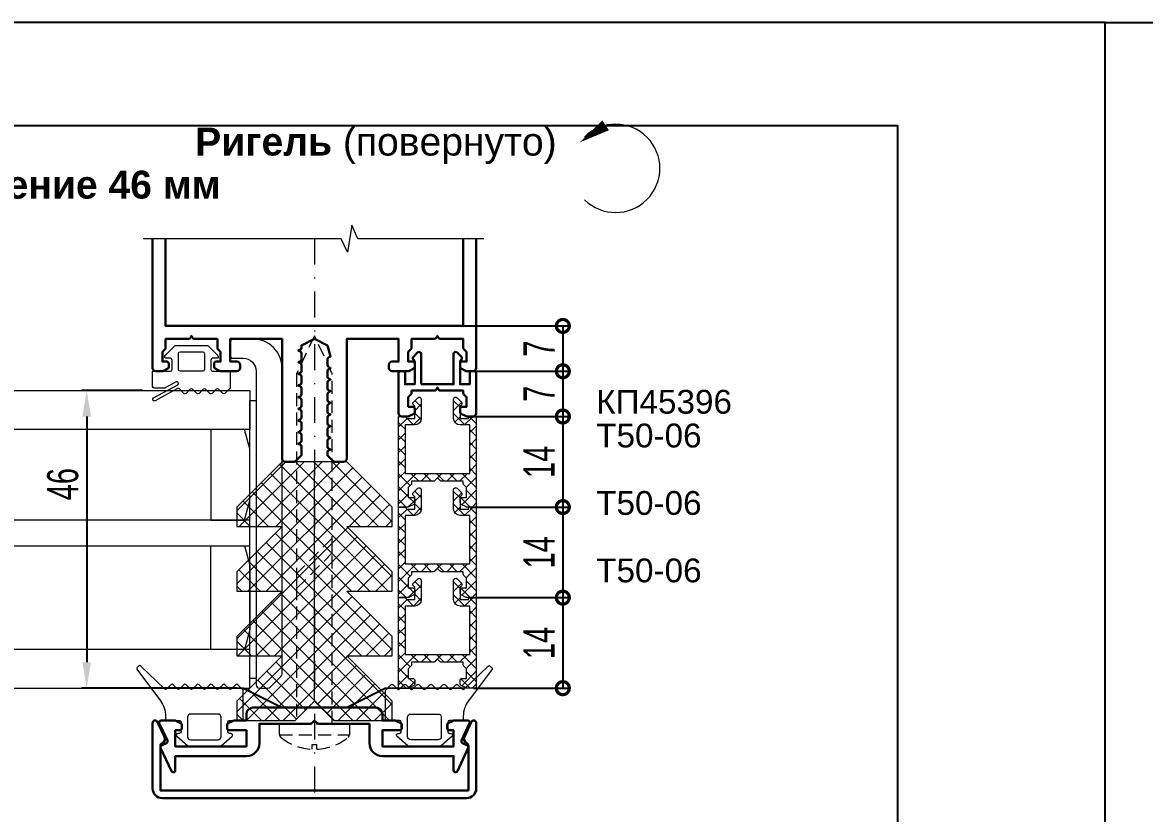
# Model space of a CAD drawing. Extents: x -37 to 8820, y -336 to 478.
# Drawn here: x 6195.5 to 6303.8, y 220.6 to 297 of the extents above; entities that cross this region are included whole.
import ezdxf

# ---------------------------------------------------------------- set-up
doc = ezdxf.new("R2010")
doc.units = 0
doc.header["$LTSCALE"] = 5
doc.linetypes.add('DASHDOT', pattern=[1, 0.5, -0.25, 0, -0.25])
doc.linetypes.add('HIDDEN', pattern=[0.375, 0.25, -0.125])
doc.layers.get('0').update_dxf_attribs({"linetype": 'CONTINUOUS', "lineweight": 30})
doc.layers.get('DEFPOINTS').update_dxf_attribs({"linetype": 'CONTINUOUS'})
for name, color, linetype, lineweight in [('1', 6, 'DASHDOT', 13), ('2', 3, 'HIDDEN', 13), ('Dimentions', 5, 'CONTINUOUS', 15), ('Glass', 5, 'CONTINUOUS', 20), ('Ал подклад', 7, 'CONTINUOUS', 20), ('Герлен', 7, 'CONTINUOUS', 60), ('Зигзаг', 1, 'CONTINUOUS', 15), ('Подкладки', 1, 'CONTINUOUS', 20), ('Текстовый', 7, 'CONTINUOUS', 9), ('Уплотнители', 1, 'CONTINUOUS', 20), ('Штриховка', 1, 'CONTINUOUS', 5)]:
    doc.layers.add(name, color=color, linetype=linetype, lineweight=lineweight)
doc.layers.add('Скрытые', color=14, linetype='CONTINUOUS', plot=False)
doc.styles.add('3', font='RUSS.SHX', dxfattribs={"width": 0.7, "height": 3})
doc.styles.add('Каталожный', font='arial.ttf', dxfattribs={"height": 2.5})
doc.dimstyles.new('MX1_6', dxfattribs={"dimtxt": 3, "dimasz": 2.5, "dimexe": 0.5, "dimexo": 0, "dimgap": 0.8, "dimtad": 1, "dimlfac": 1.6, "dimdsep": 46, "dimtxsty": '3', "dimcen": 0, "dimclrd": 256, "dimclre": 256, "dimclrt": 256, "dimaunit": 1, "dimadec": 0, "dimazin": 0, "dimtfac": 1, "dimtmove": 0, "dimatfit": 1, "dimfxl": 1, "dimtvp": 1, "dimtolj": 1, "dimtzin": 0, "dimarcsym": 0})

# ---------------------------------------------------------------- blocks, each defined once
blk = doc.blocks.new('_DotSmall')
at = {"color": 0, "linetype": 'ByBlock', "const_width": 0.5}
blk.add_lwpolyline([(-0.0625, 0, 1), (0.0625, 0, 1)], format="xyb", close=True, dxfattribs=at)
blk = doc.blocks.new('*D156')
at = {"layer": 'DEFPOINTS', "color": 0, "linetype": 'Continuous', "transparency": 16777216}
for p in [(6238.97, 263.29), (6238.97, 258.92), (6247.64, 258.92)]:
    blk.add_point(p, dxfattribs=at)
at = {"layer": 'Dimentions', "linetype": 'Continuous', "lineweight": -2, "transparency": 16777216}
for p, q in [((6238.97, 263.29), (6248.14, 263.29)), ((6247.64, 263.29), (6247.64, 258.92)), ((6238.97, 258.92), (6248.14, 258.92))]:
    blk.add_line(p, q, dxfattribs=at)
at = {"layer": 'Dimentions', "linetype": 'Continuous', "lineweight": -2, "transparency": 16777216, "xscale": 2.5, "yscale": 2.5, "zscale": 2.5}
for p, rotation in [((6247.64, 263.29), 90), ((6247.64, 258.92), 270)]:
    blk.add_blockref('_DotSmall', p, dxfattribs=dict(at, rotation=rotation))
at = {"layer": 'Dimentions', "linetype": 'Continuous', "transparency": 16777216, "insert": (6245.34, 261.11), "char_height": 3, "attachment_point": 5, "rotation": 90, "style": '3'}
blk.add_mtext('\\A1;7', dxfattribs=at)
blk = doc.blocks.new('*D157')
at = {"layer": 'DEFPOINTS', "color": 0, "linetype": 'Continuous', "transparency": 16777216}
for p in [(6238.03, 267.67), (6245.95, 263.29), (6247.64, 263.29)]:
    blk.add_point(p, dxfattribs=at)
at = {"layer": 'Dimentions', "linetype": 'Continuous', "lineweight": -2, "transparency": 16777216}
for p, q in [((6238.03, 267.67), (6248.14, 267.67)), ((6247.64, 267.67), (6247.64, 263.29)), ((6245.95, 263.29), (6248.14, 263.29))]:
    blk.add_line(p, q, dxfattribs=at)
at = {"layer": 'Dimentions', "linetype": 'Continuous', "lineweight": -2, "transparency": 16777216, "xscale": 2.5, "yscale": 2.5, "zscale": 2.5}
for p, rotation in [((6247.64, 267.67), 90), ((6247.64, 263.29), 270)]:
    blk.add_blockref('_DotSmall', p, dxfattribs=dict(at, rotation=rotation))
at = {"layer": 'Dimentions', "linetype": 'Continuous', "transparency": 16777216, "insert": (6245.34, 265.48), "char_height": 3, "attachment_point": 5, "rotation": 90, "style": '3'}
blk.add_mtext('\\A1;7', dxfattribs=at)
blk = doc.blocks.new('*D1019')
at = {"layer": 'DEFPOINTS', "color": 0, "linetype": 'Continuous', "transparency": 16777216}
for p in [(6207.05, 261.42), (6201.66, 232.67), (6216.15, 232.67)]:
    blk.add_point(p, dxfattribs=at)
at = {"layer": 'Dimentions', "linetype": 'Continuous', "lineweight": -2, "transparency": 16777216}
for p, q in [((6207.05, 261.42), (6201.16, 261.42)), ((6201.66, 258.92), (6201.66, 235.17)), ((6216.15, 232.67), (6201.16, 232.67))]:
    blk.add_line(p, q, dxfattribs=at)
at = {"layer": 'Dimentions', "linetype": 'Continuous', "transparency": 16777216}
for points in [[(6201.25, 258.92), (6202.08, 258.92), (6201.66, 261.42)], [(6201.25, 235.17), (6202.08, 235.17), (6201.66, 232.67)]]:
    blk.add_solid(points, dxfattribs=at)
at = {"layer": 'Dimentions', "linetype": 'Continuous', "transparency": 16777216, "insert": (6199.36, 252.38), "char_height": 3, "attachment_point": 5, "rotation": 90, "style": '3'}
blk.add_mtext('\\A1;46', dxfattribs=at)
blk = doc.blocks.new('*D1025')
at = {"layer": 'DEFPOINTS', "color": 0, "linetype": 'Continuous', "transparency": 16777216}
for p in [(6238.97, 258.92), (6239, 250.17), (6247.64, 250.17)]:
    blk.add_point(p, dxfattribs=at)
at = {"layer": 'Dimentions', "linetype": 'Continuous', "lineweight": -2, "transparency": 16777216}
for p, q in [((6238.97, 258.92), (6248.14, 258.92)), ((6247.64, 258.92), (6247.64, 250.17)), ((6239, 250.17), (6248.14, 250.17))]:
    blk.add_line(p, q, dxfattribs=at)
at = {"layer": 'Dimentions', "linetype": 'Continuous', "lineweight": -2, "transparency": 16777216, "xscale": 2.5, "yscale": 2.5, "zscale": 2.5}
for p, rotation in [((6247.64, 258.92), 90), ((6247.64, 250.17), 270)]:
    blk.add_blockref('_DotSmall', p, dxfattribs=dict(at, rotation=rotation))
at = {"layer": 'Dimentions', "linetype": 'Continuous', "transparency": 16777216, "insert": (6245.34, 254.54), "char_height": 3, "attachment_point": 5, "rotation": 90, "style": '3'}
blk.add_mtext('\\A1;14', dxfattribs=at)
blk = doc.blocks.new('*D1026')
at = {"layer": 'DEFPOINTS', "color": 0, "linetype": 'Continuous', "transparency": 16777216}
for p in [(6238.97, 250.17), (6239, 241.42), (6247.64, 241.42)]:
    blk.add_point(p, dxfattribs=at)
at = {"layer": 'Dimentions', "linetype": 'Continuous', "lineweight": -2, "transparency": 16777216}
for p, q in [((6238.97, 250.17), (6248.14, 250.17)), ((6247.64, 250.17), (6247.64, 241.42)), ((6239, 241.42), (6248.14, 241.42))]:
    blk.add_line(p, q, dxfattribs=at)
at = {"layer": 'Dimentions', "linetype": 'Continuous', "lineweight": -2, "transparency": 16777216, "xscale": 2.5, "yscale": 2.5, "zscale": 2.5}
for p, rotation in [((6247.64, 250.17), 90), ((6247.64, 241.42), 270)]:
    blk.add_blockref('_DotSmall', p, dxfattribs=dict(at, rotation=rotation))
at = {"layer": 'Dimentions', "linetype": 'Continuous', "transparency": 16777216, "insert": (6245.34, 245.79), "char_height": 3, "attachment_point": 5, "rotation": 90, "style": '3'}
blk.add_mtext('\\A1;14', dxfattribs=at)
blk = doc.blocks.new('*D1027')
at = {"layer": 'DEFPOINTS', "color": 0, "linetype": 'Continuous', "transparency": 16777216}
for p in [(6238.97, 241.42), (6239, 232.67), (6247.64, 232.67)]:
    blk.add_point(p, dxfattribs=at)
at = {"layer": 'Dimentions', "linetype": 'Continuous', "lineweight": -2, "transparency": 16777216}
for p, q in [((6238.97, 241.42), (6248.14, 241.42)), ((6247.64, 241.42), (6247.64, 232.67)), ((6239, 232.67), (6248.14, 232.67))]:
    blk.add_line(p, q, dxfattribs=at)
at = {"layer": 'Dimentions', "linetype": 'Continuous', "lineweight": -2, "transparency": 16777216, "xscale": 2.5, "yscale": 2.5, "zscale": 2.5}
for p, rotation in [((6247.64, 241.42), 90), ((6247.64, 232.67), 270)]:
    blk.add_blockref('_DotSmall', p, dxfattribs=dict(at, rotation=rotation))
at = {"layer": 'Dimentions', "linetype": 'Continuous', "transparency": 16777216, "insert": (6245.34, 237.04), "char_height": 3, "attachment_point": 5, "rotation": 90, "style": '3'}
blk.add_mtext('\\A1;14', dxfattribs=at)

msp = doc.modelspace()

# ---------------------------------------------------------------- hatches: boundary and pattern name
at = {"layer": 'Штриховка', "lineweight": 5}
h = msp.add_hatch(dxfattribs=at)
h.set_pattern_fill('ANSI37', color=256, scale=7, style=0)
h.set_pattern_definition([(45, (8628.8997, 7390.7033), (-0.61871843, 0.61871843), []), (135, (8628.8997, 7390.7033), (-0.61871843, -0.61871843), [])])
edge = h.paths.add_edge_path()
edge.add_line((6235.5289, 252.9809), (6235.2713, 252.7233))
edge.add_arc((6235.1387, 252.8559), 0.1875, 270, 315, ccw=False)
edge.add_line((6235.1387, 252.6684), (6233.0289, 252.6684))
edge.add_line((6233.0289, 252.6684), (6233.0289, 252.4336))
edge.add_arc((6232.8414, 252.4336), 0.1875, -45, 0, ccw=False)
edge.add_line((6232.974, 252.301), (6232.7164, 252.0434))
edge.add_line((6232.7164, 252.0434), (6232.7164, 251.1059))
edge.add_line((6232.7164, 251.1059), (6233.1539, 251.1059))
edge.add_arc((6233.1539, 250.9184), 0.1875, 0, 90, ccw=False)
edge.add_line((6233.3414, 250.9184), (6233.3414, 250.5968))
edge.add_arc((6233.1539, 250.5968), 0.1875, 296.565051, 360, ccw=False)
edge.add_line((6233.2377, 250.4291), (6232.756, 250.1882))
edge.add_arc((6232.6721, 250.3559), 0.1875, 270, 296.565051, ccw=False)
edge.add_line((6232.6721, 250.1684), (6231.7789, 250.1684))
edge.add_line((6231.7789, 250.1684), (6231.7789, 258.9184))
edge.add_line((6231.7789, 258.9184), (6232.3414, 258.9184))
edge.add_arc((6232.3414, 258.7309), 0.1875, 0, 90, ccw=False)
edge.add_line((6232.5289, 258.7309), (6233.3414, 258.7309))
edge.add_line((6233.3414, 258.7309), (6233.3414, 259.9184))
edge.add_line((6233.3414, 259.9184), (6233.2088, 260.051))
edge.add_arc((6233.3414, 260.1836), 0.1875, 135, 225, ccw=False)
edge.add_line((6233.2088, 260.3161), (6233.628, 260.7353))
edge.add_arc((6233.7682, 260.5952), 0.1982, 0, 135, ccw=False)
edge.add_line((6233.9664, 260.5952), (6233.9664, 258.7309))
edge.add_arc((6233.3414, 258.7309), 0.625, -90, 0, ccw=False)
edge.add_line((6233.3414, 258.1059), (6232.4039, 258.1059))
edge.add_line((6232.4039, 258.1059), (6232.4039, 253.4184))
edge.add_line((6232.4039, 253.4184), (6238.6539, 253.4184))
edge.add_line((6238.6539, 253.4184), (6238.6539, 258.1059))
edge.add_line((6238.6539, 258.1059), (6237.7164, 258.1059))
edge.add_arc((6237.7164, 258.7309), 0.625, 180, 270, ccw=False)
edge.add_line((6237.0914, 258.7309), (6237.0914, 260.5952))
edge.add_arc((6237.2896, 260.5952), 0.1982, 45, 180, ccw=False)
edge.add_line((6237.4298, 260.7353), (6237.849, 260.3161))
edge.add_arc((6237.7164, 260.1836), 0.1875, -45, 45, ccw=False)
edge.add_line((6237.849, 260.051), (6237.7164, 259.9184))
edge.add_line((6237.7164, 259.9184), (6237.7164, 258.7309))
edge.add_line((6237.7164, 258.7309), (6238.5289, 258.7309))
edge.add_arc((6238.7164, 258.7309), 0.1875, 90, 180, ccw=False)
edge.add_line((6238.7164, 258.9184), (6239.2789, 258.9184))
edge.add_line((6239.2789, 258.9184), (6239.2789, 250.1684))
edge.add_line((6239.2789, 250.1684), (6238.3857, 250.1684))
edge.add_arc((6238.3857, 250.3559), 0.1875, 243.434949, 270, ccw=False)
edge.add_line((6238.3018, 250.1882), (6237.82, 250.4291))
edge.add_arc((6237.9039, 250.5968), 0.1875, 180, 243.434949, ccw=False)
edge.add_line((6237.7164, 250.5968), (6237.7164, 250.9184))
edge.add_arc((6237.9039, 250.9184), 0.1875, 90, 180, ccw=False)
edge.add_line((6237.9039, 251.1059), (6238.3414, 251.1059))
edge.add_line((6238.3414, 251.1059), (6238.3414, 252.0434))
edge.add_line((6238.3414, 252.0434), (6238.0838, 252.301))
edge.add_arc((6238.2164, 252.4336), 0.1875, 180, 225, ccw=False)
edge.add_line((6238.0289, 252.4336), (6238.0289, 252.6684))
edge.add_line((6238.0289, 252.6684), (6235.9191, 252.6684))
edge.add_arc((6235.9191, 252.8559), 0.1875, 225, 270, ccw=False)
edge.add_line((6235.7865, 252.7233), (6235.5289, 252.9809))
h = msp.add_hatch(dxfattribs=at)
h.set_pattern_fill('NET', color=256, scale=10, angle=45, style=0)
h.set_pattern_definition([(45, (1147.8549, 2942.0162), (-0.88388348, 0.88388348), []), (135, (1147.8549, 2942.0162), (-0.88388348, -0.88388348), [])])
h.paths.add_polyline_path([(6225.5289, 229.5434), (6231.1539, 229.5434), (6231.1539, 231.4184), (6226.7789, 235.7934), (6231.1539, 235.7934), (6231.1539, 237.6684), (6226.7789, 242.0434), (6231.1539, 242.0434), (6231.1539, 243.9184), (6226.7789, 248.2934), (6231.1539, 248.2934), (6231.1539, 250.1684), (6226.7789, 254.5434), (6220.5289, 254.5434), (6216.1539, 250.1684), (6216.1539, 248.2934), (6220.5289, 248.2934), (6216.1539, 243.9184), (6216.1539, 242.0434), (6220.5289, 242.0434), (6216.1539, 237.6684), (6216.1539, 235.7934), (6220.5289, 235.7934), (6216.1539, 231.4184), (6216.1539, 229.5434), (6221.7789, 229.5434), (6223.6539, 231.4184)])
h = msp.add_hatch(dxfattribs=at)
h.set_pattern_fill('ANSI37', color=256, scale=7, style=0)
h.set_pattern_definition([(45, (8628.8997, 7381.9533), (-0.61871843, 0.61871843), []), (135, (8628.8997, 7381.9533), (-0.61871843, -0.61871843), [])])
edge = h.paths.add_edge_path()
edge.add_line((6235.5289, 244.2309), (6235.2713, 243.9733))
edge.add_arc((6235.1387, 244.1059), 0.1875, 270, 315, ccw=False)
edge.add_line((6235.1387, 243.9184), (6233.0289, 243.9184))
edge.add_line((6233.0289, 243.9184), (6233.0289, 243.6836))
edge.add_arc((6232.8414, 243.6836), 0.1875, -45, 0, ccw=False)
edge.add_line((6232.974, 243.551), (6232.7164, 243.2934))
edge.add_line((6232.7164, 243.2934), (6232.7164, 242.3559))
edge.add_line((6232.7164, 242.3559), (6233.1539, 242.3559))
edge.add_arc((6233.1539, 242.1684), 0.1875, 0, 90, ccw=False)
edge.add_line((6233.3414, 242.1684), (6233.3414, 241.8468))
edge.add_arc((6233.1539, 241.8468), 0.1875, 296.565051, 360, ccw=False)
edge.add_line((6233.2377, 241.6791), (6232.756, 241.4382))
edge.add_arc((6232.6721, 241.6059), 0.1875, 270, 296.565051, ccw=False)
edge.add_line((6232.6721, 241.4184), (6231.7789, 241.4184))
edge.add_line((6231.7789, 241.4184), (6231.7789, 250.1684))
edge.add_line((6231.7789, 250.1684), (6232.3414, 250.1684))
edge.add_arc((6232.3414, 249.9809), 0.1875, 0, 90, ccw=False)
edge.add_line((6232.5289, 249.9809), (6233.3414, 249.9809))
edge.add_line((6233.3414, 249.9809), (6233.3414, 251.1684))
edge.add_line((6233.3414, 251.1684), (6233.2088, 251.301))
edge.add_arc((6233.3414, 251.4336), 0.1875, 135, 225, ccw=False)
edge.add_line((6233.2088, 251.5661), (6233.628, 251.9853))
edge.add_arc((6233.7682, 251.8452), 0.1982, 0, 135, ccw=False)
edge.add_line((6233.9664, 251.8452), (6233.9664, 249.9809))
edge.add_arc((6233.3414, 249.9809), 0.625, -90, 0, ccw=False)
edge.add_line((6233.3414, 249.3559), (6232.4039, 249.3559))
edge.add_line((6232.4039, 249.3559), (6232.4039, 244.6684))
edge.add_line((6232.4039, 244.6684), (6238.6539, 244.6684))
edge.add_line((6238.6539, 244.6684), (6238.6539, 249.3559))
edge.add_line((6238.6539, 249.3559), (6237.7164, 249.3559))
edge.add_arc((6237.7164, 249.9809), 0.625, 180, 270, ccw=False)
edge.add_line((6237.0914, 249.9809), (6237.0914, 251.8452))
edge.add_arc((6237.2896, 251.8452), 0.1982, 45, 180, ccw=False)
edge.add_line((6237.4298, 251.9853), (6237.849, 251.5661))
edge.add_arc((6237.7164, 251.4336), 0.1875, -45, 45, ccw=False)
edge.add_line((6237.849, 251.301), (6237.7164, 251.1684))
edge.add_line((6237.7164, 251.1684), (6237.7164, 249.9809))
edge.add_line((6237.7164, 249.9809), (6238.5289, 249.9809))
edge.add_arc((6238.7164, 249.9809), 0.1875, 90, 180, ccw=False)
edge.add_line((6238.7164, 250.1684), (6239.2789, 250.1684))
edge.add_line((6239.2789, 250.1684), (6239.2789, 241.4184))
edge.add_line((6239.2789, 241.4184), (6238.3857, 241.4184))
edge.add_arc((6238.3857, 241.6059), 0.1875, 243.434949, 270, ccw=False)
edge.add_line((6238.3018, 241.4382), (6237.82, 241.6791))
edge.add_arc((6237.9039, 241.8468), 0.1875, 180, 243.434949, ccw=False)
edge.add_line((6237.7164, 241.8468), (6237.7164, 242.1684))
edge.add_arc((6237.9039, 242.1684), 0.1875, 90, 180, ccw=False)
edge.add_line((6237.9039, 242.3559), (6238.3414, 242.3559))
edge.add_line((6238.3414, 242.3559), (6238.3414, 243.2934))
edge.add_line((6238.3414, 243.2934), (6238.0838, 243.551))
edge.add_arc((6238.2164, 243.6836), 0.1875, 180, 225, ccw=False)
edge.add_line((6238.0289, 243.6836), (6238.0289, 243.9184))
edge.add_line((6238.0289, 243.9184), (6235.9191, 243.9184))
edge.add_arc((6235.9191, 244.1059), 0.1875, 225, 270, ccw=False)
edge.add_line((6235.7865, 243.9733), (6235.5289, 244.2309))
h = msp.add_hatch(dxfattribs=at)
h.set_pattern_fill('ANSI37', color=256, scale=7, style=0)
h.set_pattern_definition([(45, (8628.8997, 7373.2033), (-0.61871843, 0.61871843), []), (135, (8628.8997, 7373.2033), (-0.61871843, -0.61871843), [])])
edge = h.paths.add_edge_path()
edge.add_line((6235.5289, 235.4809), (6235.2713, 235.2233))
edge.add_arc((6235.1387, 235.3559), 0.1875, 270, 315, ccw=False)
edge.add_line((6235.1387, 235.1684), (6233.0289, 235.1684))
edge.add_line((6233.0289, 235.1684), (6233.0289, 234.9336))
edge.add_arc((6232.8414, 234.9336), 0.1875, -45, 0, ccw=False)
edge.add_line((6232.974, 234.801), (6232.7164, 234.5434))
edge.add_line((6232.7164, 234.5434), (6232.7164, 233.6059))
edge.add_line((6232.7164, 233.6059), (6233.1539, 233.6059))
edge.add_arc((6233.1539, 233.4184), 0.1875, 0, 90, ccw=False)
edge.add_line((6233.3414, 233.4184), (6233.3414, 233.0968))
edge.add_arc((6233.1539, 233.0968), 0.1875, 296.565051, 360, ccw=False)
edge.add_line((6233.2377, 232.9291), (6232.756, 232.6882))
edge.add_arc((6232.6721, 232.8559), 0.1875, 270, 296.565051, ccw=False)
edge.add_line((6232.6721, 232.6684), (6231.7789, 232.6684))
edge.add_line((6231.7789, 232.6684), (6231.7789, 241.4184))
edge.add_line((6231.7789, 241.4184), (6232.3414, 241.4184))
edge.add_arc((6232.3414, 241.2309), 0.1875, 0, 90, ccw=False)
edge.add_line((6232.5289, 241.2309), (6233.3414, 241.2309))
edge.add_line((6233.3414, 241.2309), (6233.3414, 242.4184))
edge.add_line((6233.3414, 242.4184), (6233.2088, 242.551))
edge.add_arc((6233.3414, 242.6836), 0.1875, 135, 225, ccw=False)
edge.add_line((6233.2088, 242.8161), (6233.628, 243.2353))
edge.add_arc((6233.7682, 243.0952), 0.1982, 0, 135, ccw=False)
edge.add_line((6233.9664, 243.0952), (6233.9664, 241.2309))
edge.add_arc((6233.3414, 241.2309), 0.625, -90, 0, ccw=False)
edge.add_line((6233.3414, 240.6059), (6232.4039, 240.6059))
edge.add_line((6232.4039, 240.6059), (6232.4039, 235.9184))
edge.add_line((6232.4039, 235.9184), (6238.6539, 235.9184))
edge.add_line((6238.6539, 235.9184), (6238.6539, 240.6059))
edge.add_line((6238.6539, 240.6059), (6237.7164, 240.6059))
edge.add_arc((6237.7164, 241.2309), 0.625, 180, 270, ccw=False)
edge.add_line((6237.0914, 241.2309), (6237.0914, 243.0952))
edge.add_arc((6237.2896, 243.0952), 0.1982, 45, 180, ccw=False)
edge.add_line((6237.4298, 243.2353), (6237.849, 242.8161))
edge.add_arc((6237.7164, 242.6836), 0.1875, -45, 45, ccw=False)
edge.add_line((6237.849, 242.551), (6237.7164, 242.4184))
edge.add_line((6237.7164, 242.4184), (6237.7164, 241.2309))
edge.add_line((6237.7164, 241.2309), (6238.5289, 241.2309))
edge.add_arc((6238.7164, 241.2309), 0.1875, 90, 180, ccw=False)
edge.add_line((6238.7164, 241.4184), (6239.2789, 241.4184))
edge.add_line((6239.2789, 241.4184), (6239.2789, 232.6684))
edge.add_line((6239.2789, 232.6684), (6238.3857, 232.6684))
edge.add_arc((6238.3857, 232.8559), 0.1875, 243.434949, 270, ccw=False)
edge.add_line((6238.3018, 232.6882), (6237.82, 232.9291))
edge.add_arc((6237.9039, 233.0968), 0.1875, 180, 243.434949, ccw=False)
edge.add_line((6237.7164, 233.0968), (6237.7164, 233.4184))
edge.add_arc((6237.9039, 233.4184), 0.1875, 90, 180, ccw=False)
edge.add_line((6237.9039, 233.6059), (6238.3414, 233.6059))
edge.add_line((6238.3414, 233.6059), (6238.3414, 234.5434))
edge.add_line((6238.3414, 234.5434), (6238.0838, 234.801))
edge.add_arc((6238.2164, 234.9336), 0.1875, 180, 225, ccw=False)
edge.add_line((6238.0289, 234.9336), (6238.0289, 235.1684))
edge.add_line((6238.0289, 235.1684), (6235.9191, 235.1684))
edge.add_arc((6235.9191, 235.3559), 0.1875, 225, 270, ccw=False)
edge.add_line((6235.7865, 235.2233), (6235.5289, 235.4809))

# ---------------------------------------------------------------- linework, layer by layer
msp.add_lwpolyline([(6239.2789, 276.0955), (6239.2789, 263.6059, -0.41421356), (6238.9664, 263.2934), (6238.3857, 263.2934, -0.11643382), (6238.3018, 263.3132), (6237.82, 263.5541, -0.28407904), (6237.7164, 263.7218), (6237.7164, 264.0434, -0.41421356), (6237.9039, 264.2309), (6238.3414, 264.2309), (6238.3414, 265.1684), (6238.0838, 265.426, -0.19891237), (6238.0289, 265.5586), (6238.0289, 266.4184), (6235.801, 266.4184, -0.28407904), (6235.6333, 266.522), (6235.5289, 266.7309), (6235.4245, 266.522, -0.28407904), (6235.2568, 266.4184), (6233.0289, 266.4184), (6233.0289, 265.5586, -0.19891237), (6232.974, 265.426), (6232.7164, 265.1684), (6232.7164, 264.2309), (6233.1539, 264.2309, -0.41421356), (6233.3414, 264.0434), (6233.3414, 263.7218, -0.28407904), (6233.2377, 263.5541), (6232.756, 263.3132, -0.11643382), (6232.6721, 263.2934), (6231.1539, 263.2934, -0.41421356), (6230.8414, 263.6059), (6230.8414, 263.9184, -0.41421356), (6231.1539, 264.2309), (6231.7789, 264.2309), (6231.7789, 266.4184), (6226.7789, 266.4184), (6226.7789, 254.8559, -0.41421356), (6226.4664, 254.5434), (6225.6066, 254.5434, -0.19891237), (6225.474, 254.5983), (6224.9588, 255.1135, -0.19891237), (6224.9039, 255.2461), (6224.9039, 255.4588, -0.28407904), (6225.0075, 255.6265), (6225.2164, 255.7309), (6225.0075, 255.8353, -0.28407904), (6224.9039, 256.003), (6224.9039, 256.5838, -0.28407904), (6225.0075, 256.7515), (6225.2164, 256.8559), (6225.0075, 256.9603, -0.28407904), (6224.9039, 257.128), (6224.9039, 257.7088, -0.28407904), (6225.0075, 257.8765), (6225.2164, 257.9809), (6225.0075, 258.0853, -0.28407904), (6224.9039, 258.253), (6224.9039, 258.8338, -0.28407904), (6225.0075, 259.0015), (6225.2164, 259.1059), (6225.0075, 259.2103, -0.28407904), (6224.9039, 259.378), (6224.9039, 259.9588, -0.28407904), (6225.0075, 260.1265), (6225.2164, 260.2309), (6225.0075, 260.3353, -0.28407904), (6224.9039, 260.503), (6224.9039, 261.0838, -0.28407904), (6225.0075, 261.2515), (6225.2164, 261.3559), (6225.0075, 261.4603, -0.28407904), (6224.9039, 261.628), (6224.9039, 262.2088, -0.28407904), (6225.0075, 262.3765), (6225.2164, 262.4809), (6225.0075, 262.5853, -0.28407904), (6224.9039, 262.753), (6224.9039, 263.3338, -0.28407904), (6225.0075, 263.5015), (6225.2164, 263.6059), (6225.0075, 263.7103, -0.28407904), (6224.9039, 263.878), (6224.9039, 264.4588, -0.28407904), (6225.0075, 264.6265), (6225.2164, 264.7309), (6224.9039, 265.7934), (6223.6539, 266.4184), (6222.4039, 265.7934), (6222.4039, 265.5655, -0.28407904), (6222.3002, 265.3978), (6222.0914, 265.2934), (6222.3002, 265.189, -0.28407904), (6222.4039, 265.0213), (6222.4039, 264.4405, -0.28407904), (6222.3002, 264.2728), (6222.0914, 264.1684), (6222.3002, 264.064, -0.28407904), (6222.4039, 263.8963), (6222.4039, 263.3155, -0.28407904), (6222.3002, 263.1478), (6222.0914, 263.0434), (6222.3002, 262.939, -0.28407904), (6222.4039, 262.7713), (6222.4039, 262.1905, -0.28407904), (6222.3002, 262.0228), (6222.0914, 261.9184), (6222.3002, 261.814, -0.28407904), (6222.4039, 261.6463), (6222.4039, 261.0655, -0.28407904), (6222.3002, 260.8978), (6222.0914, 260.7934), (6222.3002, 260.689, -0.28407904), (6222.4039, 260.5213), (6222.4039, 259.9405, -0.28407904), (6222.3002, 259.7728), (6222.0914, 259.6684), (6222.3002, 259.564, -0.28407904), (6222.4039, 259.3963), (6222.4039, 258.8155, -0.28407904), (6222.3002, 258.6478), (6222.0914, 258.5434), (6222.3002, 258.439, -0.28407904), (6222.4039, 258.2713), (6222.4039, 257.6905, -0.28407904), (6222.3002, 257.5228), (6222.0914, 257.4184), (6222.3002, 257.314, -0.28407904), (6222.4039, 257.1463), (6222.4039, 256.5655, -0.28407904), (6222.3002, 256.3978), (6222.0914, 256.2934), (6222.3002, 256.189, -0.28407904), (6222.4039, 256.0213), (6222.4039, 255.2461, -0.19891237), (6222.349, 255.1135), (6221.8338, 254.5983, -0.19891237), (6221.7012, 254.5434), (6220.8414, 254.5434, -0.41421356), (6220.5289, 254.8559), (6220.5289, 266.4184), (6215.5289, 266.4184), (6215.5289, 264.2309), (6216.1539, 264.2309, -0.41421356), (6216.4664, 263.9184), (6216.4664, 263.6059, -0.41421356), (6216.1539, 263.2934), (6214.6357, 263.2934, -0.11643382), (6214.5518, 263.3132), (6214.07, 263.5541, -0.28407904), (6213.9664, 263.7218), (6213.9664, 264.0434, -0.41421356), (6214.1539, 264.2309), (6214.5914, 264.2309), (6214.5914, 265.1684), (6214.3338, 265.426, -0.19891237), (6214.2789, 265.5586), (6214.2789, 266.4184), (6212.051, 266.4184, -0.28407904), (6211.8833, 266.522), (6211.7789, 266.7309), (6211.6745, 266.522, -0.28407904), (6211.5068, 266.4184), (6209.2789, 266.4184), (6209.2789, 265.5586, -0.19891237), (6209.224, 265.426), (6208.9664, 265.1684), (6208.9664, 264.2309), (6209.4039, 264.2309, -0.41421356), (6209.5914, 264.0434), (6209.5914, 263.7218, -0.28407904), (6209.4877, 263.5541), (6209.006, 263.3132, -0.11643382), (6208.9221, 263.2934), (6208.3414, 263.2934, -0.41421356), (6208.0289, 263.6059), (6208.0289, 276.0955)], format="xyb")
msp.add_lwpolyline([(6238.0289, 276.0955), (6238.0289, 267.6684), (6209.2789, 267.6684), (6209.2789, 276.0955)])
for points in [[(6233.9664, 262.0434), (6233.9664, 264.9636, 0.66817864), (6233.6168, 265.1084), (6233.2088, 264.7004, 0.41421356), (6233.2088, 264.4352), (6233.2499, 264.3942, -0.19891237), (6233.3414, 264.1732), (6233.3414, 262.0434), (6232.4039, 262.0434), (6232.4039, 263.1059, 0.41421356), (6232.2164, 263.2934), (6231.9664, 263.2934, 0.41421356), (6231.7789, 263.1059), (6231.7789, 263.1059), (6231.7789, 259.2309, 0.41421356), (6232.0914, 258.9184), (6232.6721, 258.9184, 0.11643382), (6232.756, 258.9382), (6233.2377, 259.1791, 0.28407904), (6233.3414, 259.3468), (6233.3414, 259.6684, 0.41421356), (6233.1539, 259.8559), (6232.7164, 259.8559), (6232.7164, 260.7934), (6232.974, 261.051, 0.19891237), (6233.0289, 261.1836), (6233.0289, 261.4184), (6235.2568, 261.4184, 0.28407904), (6235.4245, 261.522), (6235.5289, 261.7309), (6235.6333, 261.522, 0.28407904), (6235.801, 261.4184), (6238.0289, 261.4184), (6238.0289, 261.1836, 0.19891237), (6238.0838, 261.051), (6238.3414, 260.7934), (6238.3414, 259.8559), (6237.9039, 259.8559, 0.41421356), (6237.7164, 259.6684), (6237.7164, 259.3468, 0.28407904), (6237.82, 259.1791), (6238.3018, 258.9382, 0.11643382), (6238.3857, 258.9184), (6238.9664, 258.9184, 0.41421356), (6239.2789, 259.2309), (6239.2789, 263.1059), (6239.2789, 263.1059, 0.41421356), (6239.0914, 263.2934), (6238.8414, 263.2934, 0.41421356), (6238.6539, 263.1059), (6238.6539, 262.0434), (6237.7164, 262.0434), (6237.7164, 264.1732, -0.19891237), (6237.8079, 264.3942), (6237.849, 264.4352, 0.41421356), (6237.849, 264.7004), (6237.441, 265.1084, 0.66817864), (6237.0914, 264.9636), (6237.0914, 262.0434)], [(6238.5112, 226.8895, 0.41421356), (6238.4206, 227.1386), (6237.9487, 227.3586, -0.41421356), (6237.8581, 227.6078), (6238.6362, 229.2767, 0.54861879), (6238.4663, 229.5434), (6237.1356, 229.5434, 0.11643382), (6237.0517, 229.5236), (6236.57, 229.2827, 0.28407904), (6236.4663, 229.115), (6236.4663, 228.7934, 0.41421356), (6236.6538, 228.6059), (6237.0913, 228.6059), (6237.0913, 227.0434), (6230.2163, 227.0434), (6230.2163, 228.6059), (6231.9038, 228.6059, 0.41421356), (6232.0913, 228.7934), (6232.0913, 229.115, 0.28407904), (6231.9877, 229.2827), (6231.5059, 229.5236, 0.11643382), (6231.422, 229.5434), (6230.2163, 229.5434), (6230.2163, 230.1684, 0.41421356), (6229.5913, 230.7934), (6217.7163, 230.7934, 0.41421356), (6217.0913, 230.1684), (6217.0913, 229.5434), (6215.8856, 229.5434, 0.11643382), (6215.8017, 229.5236), (6215.32, 229.2827, 0.28407904), (6215.2163, 229.115), (6215.2163, 228.7934, 0.41421356), (6215.4038, 228.6059), (6217.0913, 228.6059), (6217.0913, 227.0434), (6210.2163, 227.0434), (6210.2163, 228.6059), (6210.6538, 228.6059, 0.41421356), (6210.8413, 228.7934), (6210.8413, 229.115, 0.28407904), (6210.7377, 229.2827), (6210.2559, 229.5236, 0.11643382), (6210.172, 229.5434), (6208.8413, 229.5434, 0.54861879), (6208.6714, 229.2767), (6209.4496, 227.6078, -0.41421356), (6209.3589, 227.3586), (6208.8871, 227.1386, 0.41421356), (6208.7964, 226.8895), (6209.8399, 224.6517, 0.29147342), (6210.0098, 224.5434), (6210.0288, 224.5434, 0.41421356), (6210.2163, 224.7309), (6210.2163, 226.1059), (6217.0913, 226.1059, 0.41421356), (6218.3413, 227.3559), (6218.3413, 229.2309), (6223.2636, 229.2309, 0.19891237), (6223.3962, 229.2858), (6223.6538, 229.5434), (6223.9114, 229.2858, 0.19891237), (6224.044, 229.2309), (6228.9663, 229.2309), (6228.9663, 227.3559, 0.41421356), (6230.2163, 226.1059), (6237.0913, 226.1059), (6237.0913, 224.7309, 0.41421356), (6237.2788, 224.5434), (6237.2978, 224.5434, 0.29147342), (6237.4677, 224.6517)], [(6238.3414, 222.0434), (6208.9664, 222.0434, -0.41421356), (6208.0289, 222.9809), (6208.0289, 229.2934, -0.80258485), (6208.5055, 229.399), (6209.1754, 227.9624, -0.40155944), (6208.9808, 227.3894, 0.27973928), (6208.7789, 227.0567), (6208.7789, 222.7934), (6238.5289, 222.7934), (6238.5289, 227.0567, 0.27973928), (6238.327, 227.3894, -0.40155944), (6238.1324, 227.9624), (6238.8023, 229.399, -0.80258485), (6239.2789, 229.2934), (6239.2789, 222.9809, -0.41421356)]]:
    msp.add_lwpolyline(points, format="xyb", close=True)
at = {"layer": '1'}
msp.add_line((6223.6539, 276.0955), (6223.6539, 222.0434), dxfattribs=at)
at = {"layer": '2'}
msp.add_line((6220.2789, 228.1748), (6227.0289, 228.1748), dxfattribs=at)
for points in [[(6225.3726, 229.2309), (6225.3726, 263.045), (6223.6539, 266.7309), (6221.9351, 263.045), (6221.9351, 229.2309)], [(6221.9351, 242.2968), (6225.3726, 245.7343), (6225.3726, 247.1666), (6221.9351, 243.7291)]]:
    msp.add_lwpolyline(points, close=True, dxfattribs=at)
msp.add_lwpolyline([(6223.4083, 226.768, -0.16184886), (6220.3925, 227.9338, -0.22388754), (6220.2789, 228.1748), (6220.2789, 229.2309), (6227.0289, 229.2309), (6227.0289, 228.1748, -0.22388754), (6226.9153, 227.9338, -0.16184886), (6223.8995, 226.768), (6223.8995, 227.2057), (6223.4083, 227.2057)], format="xyb", close=True, dxfattribs=at)
at = {"layer": 'Dimentions'}
msp.add_lwpolyline([(6249.2477, 285.3937, 0, 1.1333, 0), (6251.7796, 287.0539, 0, 0, 0), (6251.7796, 287.0539, 0, 0, 0)], format="xyseb", dxfattribs=at)
at = {"layer": 'Dimentions', "color": 1}
msp.add_arc((6252.7475, 282.8988), 4.2664, 225.237215, 134.762785, dxfattribs=at)
at = {"layer": 'Glass'}
for points in [[(6217.4039, 257.6684), (6175.8365, 257.6684), (6175.8365, 261.4184), (6217.4039, 261.4184)], [(6216.9015, 257.6684), (6213.6539, 257.6684), (6213.6539, 248.9184), (6216.9015, 248.9184), (6217.4039, 250.7934), (6217.4039, 255.7934)], [(6217.4039, 248.9184), (6175.8365, 248.9184), (6175.8365, 246.4184), (6217.4039, 246.4184)], [(6216.9015, 236.4184), (6213.6539, 236.4184), (6213.6539, 246.4184), (6216.9015, 246.4184), (6217.4039, 244.5434), (6217.4039, 238.2934)], [(6217.4039, 236.4184), (6175.8365, 236.4184), (6175.8365, 232.6684), (6217.4039, 232.6684)]]:
    msp.add_lwpolyline(points, close=True, dxfattribs=at)
at = {"layer": 'Ал подклад', "color": 0}
msp.add_lwpolyline([(6220.5289, 234.0478), (6220.5289, 263.6059, 0.41421356), (6217.7164, 266.4184), (6215.8414, 266.4184, 0.41421356), (6215.5289, 266.1059), (6215.5289, 264.8559, 0.41421356), (6215.8414, 264.5434), (6216.7789, 264.5434, -0.41421356), (6218.0289, 263.2934), (6218.0289, 232.9809, 0.41421356), (6218.3414, 232.6684), (6219.1495, 232.6684, 0.19891237), (6219.3704, 232.7599), (6220.4374, 233.8269, 0.19891237)], format="xyb", close=True, dxfattribs=at)
at = {"layer": 'Герлен', "ltscale": 2, "const_width": 0.1875}
msp.add_lwpolyline([(6238.2164, 232.6684), (6230.5289, 232.6684), (6226.7789, 230.7934), (6220.5289, 230.7934), (6216.7789, 232.6684), (6209.0914, 232.6684)], dxfattribs=at)
at = {"layer": 'Зигзаг'}
msp.add_lwpolyline([(6240.02, 276.0955), (6227.8498, 276.0955), (6227.2689, 277.4134), (6226.8333, 274.8007), (6226.2508, 276.0955), (6207.1295, 276.0955)], dxfattribs=at)
at = {"layer": 'Подкладки'}
msp.add_lwpolyline([(6217.4039, 233.6059), (6217.4039, 260.4809), (6218.0289, 260.4809), (6218.0289, 233.6059)], close=True, dxfattribs=at)
at = {"layer": 'Скрытые', "linetype": 'Continuous'}
for points in [[(6300, 297), (6090, 297), (6090, 0), (6300, 0)], [(6300, 297), (6510, 297), (6510, 0), (6300, 0)], [(6280, 10), (6280, 287), (6115, 287), (6115, 10)]]:
    msp.add_lwpolyline(points, close=True, dxfattribs=at)
at = {"layer": 'Уплотнители'}
msp.add_line((6223.6539, 231.4184), (6223.6539, 253.6059), dxfattribs=at)
for points in [[(6210.2981, 262.2543), (6209.2531, 261.6873, -0.12491271), (6209.1786, 261.6684), (6208.1851, 261.6684, -0.41421356), (6208.0289, 261.8246), (6208.0289, 263.2934), (6209.7476, 263.2934, 0.41421356), (6209.9039, 263.4496), (6209.9039, 264.3871, 0.41421356), (6209.7476, 264.5434), (6209.3414, 264.5434, -0.66858666), (6209.231, 264.8103), (6210.1706, 265.7478, -0.19861919), (6210.281, 265.7934), (6213.2768, 265.7934, -0.19861919), (6213.3871, 265.7478), (6214.3267, 264.8103, -0.66858666), (6214.2164, 264.5434), (6213.8101, 264.5434, 0.41421356), (6213.6539, 264.3871), (6213.6539, 263.4496, 0.41421356), (6213.8101, 263.2934), (6215.5289, 263.2934), (6215.5289, 261.7331, -0.19891237), (6215.4831, 261.6226), (6215.0144, 261.1539, -0.41421356), (6214.7934, 261.1539), (6214.3894, 261.5579, 0.41421356), (6214.1684, 261.5579), (6213.7644, 261.1539, -0.41421356), (6213.5434, 261.1539), (6213.1394, 261.5579, 0.41421356), (6212.9184, 261.5579), (6212.5144, 261.1539, -0.41421356), (6212.2934, 261.1539), (6211.8894, 261.5579, 0.41421356), (6211.6684, 261.5579), (6211.2644, 261.1539, -0.41421356), (6211.0434, 261.1539), (6210.6114, 261.5859, 0.33207606), (6210.4264, 261.6128), (6208.2596, 260.4373, -1), (6208.1106, 260.712), (6210.4471, 261.9796, 1)], [(6210.6851, 265.1684), (6212.8726, 265.1684, -0.41421356), (6213.0289, 265.0121), (6213.0289, 263.4496, -0.41421356), (6212.8726, 263.2934), (6210.6851, 263.2934, -0.41421356), (6210.5289, 263.4496), (6210.5289, 265.0121, -0.41421356)], [(6215.4351, 228.2934, -0.41421356), (6215.2789, 228.4496), (6215.2789, 229.3871, -0.41421356), (6215.4351, 229.5434), (6216.7789, 229.5434), (6216.7789, 232.4313, 0.19891237), (6216.7423, 232.5197), (6216.2644, 232.9976, 0.41421356), (6216.0434, 232.9976), (6215.6394, 232.5936, -0.41421356), (6215.4184, 232.5936), (6215.0144, 232.9976, 0.41421356), (6214.7934, 232.9976), (6214.3894, 232.5936, -0.41421356), (6214.1684, 232.5936), (6213.7644, 232.9976, 0.41421356), (6213.5434, 232.9976), (6213.1394, 232.5936, -0.41421356), (6212.9184, 232.5936), (6212.5144, 232.9976, 0.41421356), (6212.2934, 232.9976), (6211.8894, 232.5936, -0.41421356), (6211.6684, 232.5936), (6211.2644, 232.9976, 0.41421356), (6211.0434, 232.9976), (6210.6394, 232.5936, -0.41421356), (6210.4184, 232.5936), (6210.0144, 232.9976, 0.41421356), (6209.7934, 232.9976), (6209.3894, 232.5936, -0.41421356), (6209.1684, 232.5936), (6206.8894, 234.8079, 0.41421356), (6206.6684, 234.8079), (6206.5371, 234.6766, 0.29253821), (6206.501, 234.5121), (6208.7817, 231.4589, -0.16178775), (6209.2789, 229.9627), (6209.2789, 229.5434), (6210.6226, 229.5434, -0.41421356), (6210.7789, 229.3871), (6210.7789, 228.4496, -0.41421356), (6210.6226, 228.2934), (6210.4664, 228.2934, 0.66858666), (6210.356, 228.0265), (6211.4206, 227.089, 0.19861919), (6211.531, 227.0434), (6214.5268, 227.0434, 0.19861919), (6214.6371, 227.089), (6215.7017, 228.0265, 0.66858666), (6215.5914, 228.2934)], [(6231.8726, 228.2934, 0.41421356), (6232.0289, 228.4496), (6232.0289, 229.3871, 0.41421356), (6231.8726, 229.5434), (6230.5289, 229.5434), (6230.5289, 232.4313, -0.19891237), (6230.5655, 232.5197), (6231.0434, 232.9976, -0.41421356), (6231.2644, 232.9976), (6231.6684, 232.5936, 0.41421356), (6231.8894, 232.5936), (6232.2934, 232.9976, -0.41421356), (6232.5144, 232.9976), (6232.9184, 232.5936, 0.41421356), (6233.1394, 232.5936), (6233.5434, 232.9976, -0.41421356), (6233.7644, 232.9976), (6234.1684, 232.5936, 0.41421356), (6234.3894, 232.5936), (6234.7934, 232.9976, -0.41421356), (6235.0144, 232.9976), (6235.4184, 232.5936, 0.41421356), (6235.6394, 232.5936), (6236.0434, 232.9976, -0.41421356), (6236.2644, 232.9976), (6236.6684, 232.5936, 0.41421356), (6236.8894, 232.5936), (6237.2934, 232.9976, -0.41421356), (6237.5144, 232.9976), (6237.9184, 232.5936, 0.41421356), (6238.1394, 232.5936), (6240.4184, 234.8079, -0.41421356), (6240.6394, 234.8079), (6240.7707, 234.6766, -0.29253821), (6240.8068, 234.5121), (6238.526, 231.4589, 0.16178775), (6238.0289, 229.9627), (6238.0289, 229.5434), (6236.6851, 229.5434, 0.41421356), (6236.5289, 229.3871), (6236.5289, 228.4496, 0.41421356), (6236.6851, 228.2934), (6236.8414, 228.2934, -0.66858666), (6236.9517, 228.0265), (6235.8871, 227.089, -0.19861919), (6235.7768, 227.0434), (6232.781, 227.0434, -0.19861919), (6232.6706, 227.089), (6231.606, 228.0265, -0.66858666), (6231.7164, 228.2934)], [(6211.7164, 227.6684), (6214.3414, 227.6684, 0.41421356), (6214.6539, 227.9809), (6214.6539, 229.8559, 0.41421356), (6214.3414, 230.1684), (6211.7164, 230.1684, 0.41421356), (6211.4039, 229.8559), (6211.4039, 227.9809, 0.41421356)], [(6235.5914, 227.6684), (6232.9664, 227.6684, -0.41421356), (6232.6539, 227.9809), (6232.6539, 229.8559, -0.41421356), (6232.9664, 230.1684), (6235.5914, 230.1684, -0.41421356), (6235.9039, 229.8559), (6235.9039, 227.9809, -0.41421356)]]:
    msp.add_lwpolyline(points, format="xyb", close=True, dxfattribs=at)
for points in [[(6235.5289, 252.9809), (6235.2713, 252.7233, -0.19891237), (6235.1387, 252.6684), (6233.0289, 252.6684), (6233.0289, 252.4336, -0.19891237), (6232.974, 252.301), (6232.7164, 252.0434), (6232.7164, 251.1059), (6233.1539, 251.1059, -0.41421356), (6233.3414, 250.9184), (6233.3414, 250.5968, -0.28407904), (6233.2377, 250.4291), (6232.756, 250.1882, -0.11643382), (6232.6721, 250.1684), (6231.7789, 250.1684), (6231.7789, 258.9184), (6232.3414, 258.9184, -0.41421356), (6232.5289, 258.7309), (6233.3414, 258.7309), (6233.3414, 259.9184), (6233.2088, 260.051, -0.41421356), (6233.2088, 260.3161), (6233.628, 260.7353, -0.66817864), (6233.9664, 260.5952), (6233.9664, 258.7309, -0.41421356), (6233.3414, 258.1059), (6232.4039, 258.1059), (6232.4039, 253.4184), (6238.6539, 253.4184), (6238.6539, 258.1059), (6237.7164, 258.1059, -0.41421356), (6237.0914, 258.7309), (6237.0914, 260.5952, -0.66817864), (6237.4298, 260.7353), (6237.849, 260.3161, -0.41421356), (6237.849, 260.051), (6237.7164, 259.9184), (6237.7164, 258.7309), (6238.5289, 258.7309, -0.41421356), (6238.7164, 258.9184), (6239.2789, 258.9184), (6239.2789, 250.1684), (6238.3857, 250.1684, -0.11643382), (6238.3018, 250.1882), (6237.82, 250.4291, -0.28407904), (6237.7164, 250.5968), (6237.7164, 250.9184, -0.41421356), (6237.9039, 251.1059), (6238.3414, 251.1059), (6238.3414, 252.0434), (6238.0838, 252.301, -0.19891237), (6238.0289, 252.4336), (6238.0289, 252.6684), (6235.9191, 252.6684, -0.19891237), (6235.7865, 252.7233), (6235.5289, 252.9809)], [(6235.5289, 244.2309), (6235.2713, 243.9733, -0.19891237), (6235.1387, 243.9184), (6233.0289, 243.9184), (6233.0289, 243.6836, -0.19891237), (6232.974, 243.551), (6232.7164, 243.2934), (6232.7164, 242.3559), (6233.1539, 242.3559, -0.41421356), (6233.3414, 242.1684), (6233.3414, 241.8468, -0.28407904), (6233.2377, 241.6791), (6232.756, 241.4382, -0.11643382), (6232.6721, 241.4184), (6231.7789, 241.4184), (6231.7789, 250.1684), (6232.3414, 250.1684, -0.41421356), (6232.5289, 249.9809), (6233.3414, 249.9809), (6233.3414, 251.1684), (6233.2088, 251.301, -0.41421356), (6233.2088, 251.5661), (6233.628, 251.9853, -0.66817864), (6233.9664, 251.8452), (6233.9664, 249.9809, -0.41421356), (6233.3414, 249.3559), (6232.4039, 249.3559), (6232.4039, 244.6684), (6238.6539, 244.6684), (6238.6539, 249.3559), (6237.7164, 249.3559, -0.41421356), (6237.0914, 249.9809), (6237.0914, 251.8452, -0.66817864), (6237.4298, 251.9853), (6237.849, 251.5661, -0.41421356), (6237.849, 251.301), (6237.7164, 251.1684), (6237.7164, 249.9809), (6238.5289, 249.9809, -0.41421356), (6238.7164, 250.1684), (6239.2789, 250.1684), (6239.2789, 241.4184), (6238.3857, 241.4184, -0.11643382), (6238.3018, 241.4382), (6237.82, 241.6791, -0.28407904), (6237.7164, 241.8468), (6237.7164, 242.1684, -0.41421356), (6237.9039, 242.3559), (6238.3414, 242.3559), (6238.3414, 243.2934), (6238.0838, 243.551, -0.19891237), (6238.0289, 243.6836), (6238.0289, 243.9184), (6235.9191, 243.9184, -0.19891237), (6235.7865, 243.9733), (6235.5289, 244.2309)], [(6235.5289, 235.4809), (6235.2713, 235.2233, -0.19891237), (6235.1387, 235.1684), (6233.0289, 235.1684), (6233.0289, 234.9336, -0.19891237), (6232.974, 234.801), (6232.7164, 234.5434), (6232.7164, 233.6059), (6233.1539, 233.6059, -0.41421356), (6233.3414, 233.4184), (6233.3414, 233.0968, -0.28407904), (6233.2377, 232.9291), (6232.756, 232.6882, -0.11643382), (6232.6721, 232.6684), (6231.7789, 232.6684), (6231.7789, 241.4184), (6232.3414, 241.4184, -0.41421356), (6232.5289, 241.2309), (6233.3414, 241.2309), (6233.3414, 242.4184), (6233.2088, 242.551, -0.41421356), (6233.2088, 242.8161), (6233.628, 243.2353, -0.66817864), (6233.9664, 243.0952), (6233.9664, 241.2309, -0.41421356), (6233.3414, 240.6059), (6232.4039, 240.6059), (6232.4039, 235.9184), (6238.6539, 235.9184), (6238.6539, 240.6059), (6237.7164, 240.6059, -0.41421356), (6237.0914, 241.2309), (6237.0914, 243.0952, -0.66817864), (6237.4298, 243.2353), (6237.849, 242.8161, -0.41421356), (6237.849, 242.551), (6237.7164, 242.4184), (6237.7164, 241.2309), (6238.5289, 241.2309, -0.41421356), (6238.7164, 241.4184), (6239.2789, 241.4184), (6239.2789, 232.6684), (6238.3857, 232.6684, -0.11643382), (6238.3018, 232.6882), (6237.82, 232.9291, -0.28407904), (6237.7164, 233.0968), (6237.7164, 233.4184, -0.41421356), (6237.9039, 233.6059), (6238.3414, 233.6059), (6238.3414, 234.5434), (6238.0838, 234.801, -0.19891237), (6238.0289, 234.9336), (6238.0289, 235.1684), (6235.9191, 235.1684, -0.19891237), (6235.7865, 235.2233), (6235.5289, 235.4809)]]:
    msp.add_lwpolyline(points, format="xyb", dxfattribs=at)
msp.add_lwpolyline([(6225.5289, 229.5434), (6231.1539, 229.5434), (6231.1539, 231.4184), (6226.7789, 235.7934), (6231.1539, 235.7934), (6231.1539, 237.6684), (6226.7789, 242.0434), (6231.1539, 242.0434), (6231.1539, 243.9184), (6226.7789, 248.2934), (6231.1539, 248.2934), (6231.1539, 250.1684), (6226.7789, 254.5434), (6220.5289, 254.5434), (6216.1539, 250.1684), (6216.1539, 248.2934), (6220.5289, 248.2934), (6216.1539, 243.9184), (6216.1539, 242.0434), (6220.5289, 242.0434), (6216.1539, 237.6684), (6216.1539, 235.7934), (6220.5289, 235.7934), (6216.1539, 231.4184), (6216.1539, 229.5434), (6221.7789, 229.5434), (6223.6539, 231.4184)], close=True, dxfattribs=at)

# ---------------------------------------------------------------- texts
at = {"layer": 'Текстовый', "linetype": 'Continuous', "char_height": 2.7, "attachment_point": 1, "style": 'Каталожный'}
for s, insert, width in [('\\pxqc;{\\fArial|b1|i0|c204|p34;Ригель }(повернуто)', (6208.0289, 286.8348), 43.128828), ('{\\fArial|b1|i0|c204|p34;Заполнение 46 мм}', (6180.2112, 282.6744), 42.664921)]:
    msp.add_mtext(s, dxfattribs=dict(at, insert=insert, width=width))
at = {"layer": 'Текстовый', "linetype": 'Continuous', "insert": (6250.8627, 261.493), "char_height": 2.5, "width": 11.658895, "attachment_point": 1, "line_spacing_factor": 0.85, "style": 'Каталожный'}
msp.add_mtext('\\pxi-2,l2,r-2.0333,se1.0833,ql,t4;{\\H0.92x;КП45396\\PТ50-06\\P\\PТ50-06\\P\\PТ50-06}', dxfattribs=at)

# ---------------------------------------------------------------- dimensions: what is measured, and where the dimension line sits
at = {"layer": 'Dimentions', "linetype": 'Continuous'}
for base, p1, p2, picture, middle in [((6247.6412, 263.2934), (6238.0289, 267.6684), (6245.9548, 263.2934), '*D157', (6245.3412, 265.4809)), ((6247.6412, 258.9184), (6238.9664, 263.2934), (6238.9664, 258.9184), '*D156', (6245.3412, 261.1059)), ((6247.6412, 250.1684), (6238.9664, 258.9184), (6238.9976, 250.1684), '*D1025', (6245.3412, 254.5434)), ((6247.6412, 241.4184), (6238.9664, 250.1684), (6238.9976, 241.4184), '*D1026', (6245.3412, 245.7934)), ((6247.6412, 232.6684), (6238.9664, 241.4184), (6238.9976, 232.6684), '*D1027', (6245.3412, 237.0434))]:
    dim = msp.add_linear_dim(base=base, p1=p1, p2=p2, angle=90, dimstyle='MX1_6', override={"dimdec": 0, "dimblk1": 'DotSmall', "dimblk2": 'DotSmall', "dimsah": 1}, dxfattribs=at)
    dim.commit()
    dim.dimension.update_dxf_attribs({"geometry": picture, "text_midpoint": middle})
dim = msp.add_linear_dim(base=(6201.6622, 232.6684), p1=(6207.0513, 261.4184), p2=(6216.1539, 232.6684), angle=90, dimstyle='MX1_6', dxfattribs=at)
dim.commit()
dim.dimension.update_dxf_attribs({"geometry": '*D1019', "text_midpoint": (6201.6622, 252.3831), "dimtype": 160})

doc.saveas('drawing.dxf')
